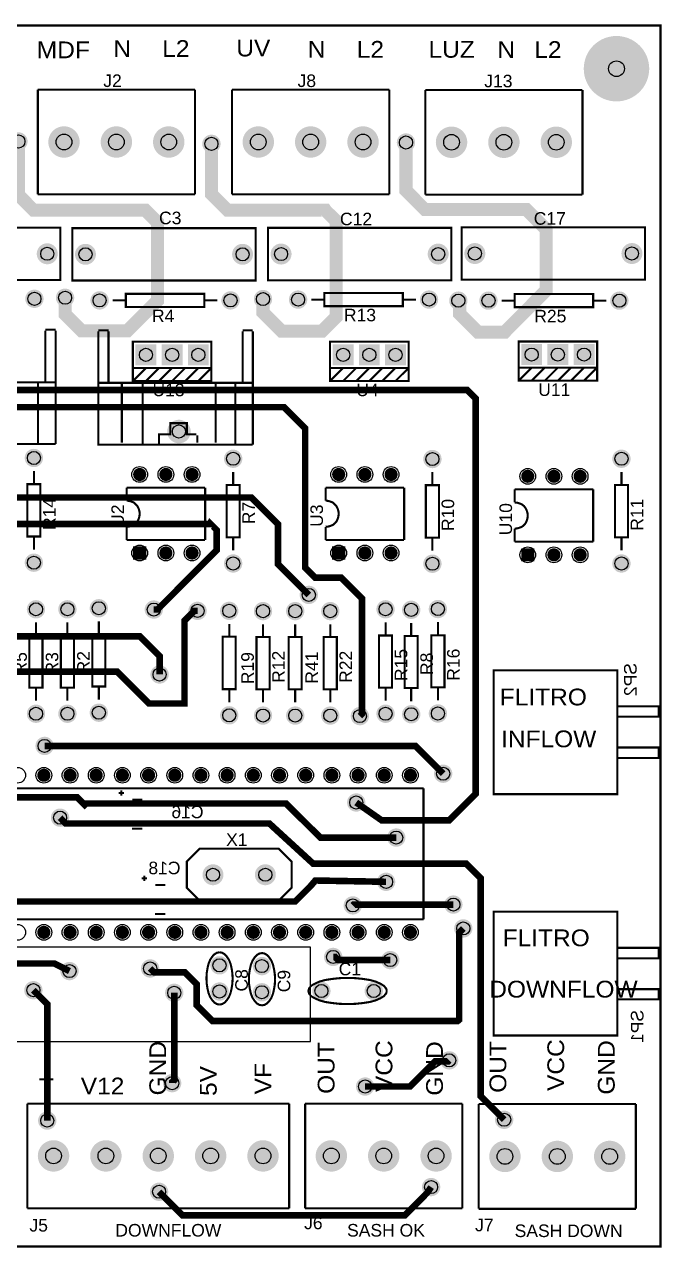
# Model space of a CAD drawing. Extents: x -2.7 to 2.7, y -2.34 to 2.34.
# Drawn here: x 0.267 to 2.7, y -2.336 to 2.336 of the extents above; entities that cross this region are included whole.
import ezdxf

# ---------------------------------------------------------------- set-up
doc = ezdxf.new("R2010")
doc.units = 0
doc.layers.get('0').update_dxf_attribs({"linetype": 'CONTINUOUS'})

# ---------------------------------------------------------------- blocks, each defined once
blk = doc.blocks.new('EPAD')
at = {"const_width": 0.5}
blk.add_lwpolyline([(-0.25, 0, 1), (0.25, 0, 1)], format="xyb", close=True, dxfattribs=at)
blk = doc.blocks.new('RPAD')
blk.add_trace([(-0.5, -0.5), (-0.5, 0.5), (0.5, -0.5), (0.5, 0.5)])

msp = doc.modelspace()

# ---------------------------------------------------------------- linework, layer by layer
for points, const_width in [([(-2.696, -2.332), (2.696, -2.332), (2.696, 2.332), (-2.696, 2.332), (-2.696, -2.332)], 0.008), ([(0.318, 2.087), (0.318, 1.687)], 0.008), ([(0.918, 2.087), (0.318, 2.087)], 0.008), ([(0.918, 2.087), (0.918, 1.687)], 0.008), ([(1.06, 2.087), (1.06, 1.687)], 0.008), ([(1.66, 2.087), (1.06, 2.087)], 0.008), ([(1.66, 2.087), (1.66, 1.687)], 0.008), ([(1.798, 2.086), (1.798, 1.686)], 0.008), ([(2.398, 2.086), (1.798, 2.086)], 0.008), ([(2.398, 2.086), (2.398, 1.686)], 0.008), ([(0.244, 1.889), (0.244, 1.685), (0.301, 1.627), (0.728, 1.627), (0.775, 1.58), (0.775, 1.281), (0.66, 1.166), (0.485, 1.166), (0.422, 1.229), (0.422, 1.292)], 0.05), ([(0.981, 1.88), (0.981, 1.688), (1.042, 1.627), (1.416, 1.627), (1.418, 1.624), (1.457, 1.586), (1.457, 1.218), (1.403, 1.164), (1.25, 1.164), (1.178, 1.236), (1.178, 1.287)], 0.05), ([(1.724, 1.885), (1.724, 1.702), (1.796, 1.629), (2.184, 1.629), (2.259, 1.554), (2.259, 1.32), (2.101, 1.161), (1.999, 1.161), (1.929, 1.231), (1.929, 1.276), (1.924, 1.281)], 0.05), ([(0.318, 1.687), (0.918, 1.687)], 0.008), ([(1.06, 1.687), (1.66, 1.687)], 0.008), ([(1.798, 1.686), (2.398, 1.686)], 0.008), ([(-0.295, 1.36), (0.404, 1.36), (0.404, 1.56), (-0.295, 1.56), (-0.295, 1.36)], 0.008), ([(0.45, 1.358), (1.15, 1.358), (1.15, 1.558), (0.45, 1.558), (0.45, 1.358)], 0.008), ([(1.197, 1.359), (1.897, 1.359), (1.897, 1.559), (1.197, 1.559), (1.197, 1.359)], 0.008), ([(1.937, 1.361), (2.637, 1.361), (2.637, 1.561), (1.937, 1.561), (1.937, 1.361)], 0.008), ([(0.654, 1.257), (0.954, 1.257), (0.954, 1.307), (0.654, 1.307), (0.654, 1.257)], 0.008), ([(1.412, 1.26), (1.712, 1.26), (1.712, 1.31), (1.412, 1.31), (1.412, 1.26)], 0.008), ([(2.139, 1.256), (2.439, 1.256), (2.439, 1.306), (2.139, 1.306), (2.139, 1.256)], 0.008), ([(0.654, 1.282), (0.604, 1.282)], 0.008), ([(1.004, 1.282), (0.954, 1.282)], 0.008), ([(1.412, 1.285), (1.362, 1.285)], 0.008), ([(1.762, 1.285), (1.712, 1.285)], 0.008), ([(2.139, 1.281), (2.089, 1.281)], 0.008), ([(2.489, 1.281), (2.439, 1.281)], 0.008), ([(0.386, 0.733), (-0.203, 0.733), (-0.203, 1.166)], 0.008), ([(0.386, 1.17), (0.347, 1.17)], 0.008), ([(0.347, 1.166), (0.347, 0.969)], 0.008), ([(0.386, 0.733), (0.386, 1.166)], 0.008), ([(0.588, 1.168), (0.549, 1.168)], 0.008), ([(1.139, 0.731), (0.549, 0.731), (0.549, 1.164)], 0.008), ([(0.588, 1.164), (0.588, 0.967)], 0.008), ([(1.139, 1.168), (1.1, 1.168)], 0.008), ([(1.1, 1.164), (1.1, 0.967)], 0.008), ([(1.139, 0.731), (1.139, 1.164)], 0.008), ([(0.681, 1.024), (0.981, 1.024), (0.981, 1.124), (0.681, 1.124), (0.681, 1.024)], 0.008), ([(1.434, 1.024), (1.734, 1.024), (1.734, 1.124), (1.434, 1.124), (1.434, 1.024)], 0.008), ([(2.154, 1.025), (2.454, 1.025), (2.454, 1.125), (2.154, 1.125), (2.154, 1.025)], 0.008), ([(0.981, 1.024), (0.981, 0.974), (0.681, 0.974), (0.681, 1.024)], 0.008), ([(0.731, 1.024), (0.681, 0.974)], 0.008), ([(0.781, 1.024), (0.731, 0.974)], 0.008), ([(0.831, 1.024), (0.781, 0.974)], 0.008), ([(0.881, 1.024), (0.831, 0.974)], 0.008), ([(0.931, 1.024), (0.881, 0.974)], 0.008), ([(0.981, 1.024), (0.931, 0.974)], 0.008), ([(1.734, 1.024), (1.734, 0.974), (1.434, 0.974), (1.434, 1.024)], 0.008), ([(1.484, 1.024), (1.434, 0.974)], 0.008), ([(1.534, 1.024), (1.484, 0.974)], 0.008), ([(1.584, 1.024), (1.534, 0.974)], 0.008), ([(1.634, 1.024), (1.584, 0.974)], 0.008), ([(1.684, 1.024), (1.634, 0.974)], 0.008), ([(1.734, 1.024), (1.684, 0.974)], 0.008), ([(2.454, 1.025), (2.454, 0.975), (2.154, 0.975), (2.154, 1.025)], 0.008), ([(2.204, 1.025), (2.154, 0.975)], 0.008), ([(2.254, 1.025), (2.204, 0.975)], 0.008), ([(2.304, 1.025), (2.254, 0.975)], 0.008), ([(2.354, 1.025), (2.304, 0.975)], 0.008), ([(2.404, 1.025), (2.354, 0.975)], 0.008), ([(2.454, 1.025), (2.404, 0.975)], 0.008), ([(-2.128, 0.801), (-1.399, 0.801), (-1.26, 0.94), (1.957, 0.94), (1.99, 0.907), (1.99, -0.603), (1.889, -0.704), (1.631, -0.704), (1.534, -0.636)], 0.025), ([(0.386, 0.969), (-0.199, 0.969)], 0.008), ([(0.319, 0.736), (0.319, 0.965)], 0.008), ([(1.139, 0.967), (0.553, 0.967)], 0.008), ([(0.639, 0.738), (0.639, 0.967)], 0.008), ([(0.718, 0.734), (0.718, 0.967)], 0.008), ([(0.997, 0.738), (0.997, 0.967)], 0.008), ([(1.072, 0.734), (1.072, 0.963)], 0.008), ([(-2.342, 0.732), (-1.356, 0.732), (-1.233, 0.854), (0.011, 0.854), (0.031, 0.874), (1.258, 0.874), (1.339, 0.793), (1.339, 0.261), (1.377, 0.223), (1.476, 0.223), (1.556, 0.143), (1.556, -0.298), (1.548, -0.306)], 0.025), ([(0.923, 0.77), (0.887, 0.77), (0.887, 0.813), (0.824, 0.813), (0.824, 0.774), (0.824, 0.77), (0.781, 0.77)], 0.008), ([(0.781, 0.774), (0.781, 0.734)], 0.008), ([(0.927, 0.738), (0.927, 0.766)], 0.008), ([(0.303, 0.63), (0.303, 0.58)], 0.008), ([(1.064, 0.627), (1.064, 0.577)], 0.008), ([(1.825, 0.626), (1.825, 0.576)], 0.008), ([(2.547, 0.627), (2.547, 0.577)], 0.008), ([(0.278, 0.38), (0.328, 0.38), (0.328, 0.58), (0.278, 0.58), (0.278, 0.38)], 0.008), ([(0.657, 0.517), (0.657, 0.567)], 0.008), ([(0.657, 0.567), (0.957, 0.567)], 0.008), ([(0.957, 0.367), (0.957, 0.567)], 0.008), ([(1.039, 0.377), (1.089, 0.377), (1.089, 0.577), (1.039, 0.577), (1.039, 0.377)], 0.008), ([(1.417, 0.517), (1.417, 0.567)], 0.008), ([(1.417, 0.567), (1.717, 0.567)], 0.008), ([(1.717, 0.367), (1.717, 0.567)], 0.008), ([(1.8, 0.376), (1.85, 0.376), (1.85, 0.576), (1.8, 0.576), (1.8, 0.376)], 0.008), ([(2.139, 0.51), (2.139, 0.56)], 0.008), ([(2.139, 0.56), (2.439, 0.56)], 0.008), ([(2.439, 0.36), (2.439, 0.56)], 0.008), ([(2.522, 0.377), (2.572, 0.377), (2.572, 0.577), (2.522, 0.577), (2.522, 0.377)], 0.008), ([(-1.835, -0.153), (-1.835, 0.319), (-1.625, 0.529), (1.133, 0.529), (1.235, 0.427), (1.235, 0.275), (1.353, 0.157)], 0.025), ([(0.707, 0.467), (0.706, 0.477), (0.703, 0.487), (0.699, 0.495), (0.693, 0.502), (0.686, 0.509), (0.677, 0.513), (0.667, 0.516), (0.657, 0.517)], 0.008), ([(1.467, 0.467), (1.466, 0.477), (1.463, 0.487), (1.459, 0.495), (1.453, 0.502), (1.446, 0.509), (1.437, 0.513), (1.427, 0.516), (1.417, 0.517)], 0.008), ([(2.189, 0.46), (2.188, 0.47), (2.185, 0.48), (2.181, 0.488), (2.175, 0.496), (2.168, 0.502), (2.159, 0.506), (2.149, 0.509), (2.139, 0.51)], 0.008), ([(0.707, 0.467), (0.706, 0.457), (0.703, 0.447), (0.699, 0.438), (0.693, 0.431), (0.686, 0.425), (0.677, 0.421), (0.667, 0.418), (0.657, 0.417)], 0.008), ([(1.467, 0.467), (1.466, 0.457), (1.463, 0.447), (1.459, 0.438), (1.453, 0.431), (1.446, 0.425), (1.437, 0.421), (1.427, 0.418), (1.417, 0.417)], 0.008), ([(-1.685, 0.277), (-1.685, 0.337), (-1.594, 0.428), (0.975, 0.428), (0.976, 0.43), (1.001, 0.405), (1.001, 0.328), (0.775, 0.101), (0.761, 0.101)], 0.025), ([(0.657, 0.367), (0.657, 0.417)], 0.008), ([(1.417, 0.367), (1.417, 0.417)], 0.008), ([(2.189, 0.46), (2.188, 0.45), (2.185, 0.44), (2.181, 0.431), (2.175, 0.424), (2.168, 0.418), (2.159, 0.414), (2.149, 0.411), (2.139, 0.41)], 0.008), ([(0.303, 0.38), (0.303, 0.33)], 0.008), ([(1.064, 0.377), (1.064, 0.327)], 0.008), ([(1.825, 0.376), (1.825, 0.326)], 0.008), ([(2.139, 0.36), (2.139, 0.41)], 0.008), ([(2.547, 0.377), (2.547, 0.327)], 0.008), ([(0.657, 0.367), (0.957, 0.367)], 0.008), ([(1.417, 0.367), (1.717, 0.367)], 0.008), ([(2.139, 0.36), (2.439, 0.36)], 0.008), ([(0.783, -0.147), (0.783, -0.077), (0.707, -0.001), (-0.415, -0.001), (-0.419, 0.002), (-0.419, 0.169), (-0.339, 0.248), (-0.205, 0.248)], 0.025), ([(0.928, 0.096), (0.916, 0.096), (0.878, 0.058), (0.878, -0.258), (0.743, -0.258), (0.621, -0.136), (-0.468, -0.136), (-0.524, -0.081), (-0.524, 0.166), (-0.544, 0.187), (-0.9, 0.187), (-0.906, 0.192), (-0.903, 0.192)], 0.025), ([(0.311, 0.002), (0.311, 0.052)], 0.008), ([(0.431, 0.002), (0.431, 0.052)], 0.008), ([(0.551, 0.006), (0.551, 0.056)], 0.008), ([(1.049, 0.046), (1.049, -0.003)], 0.008), ([(1.178, 0.045), (1.178, -0.004)], 0.008), ([(1.301, -0.004), (1.301, 0.045)], 0.008), ([(1.435, 0.045), (1.435, -0.004)], 0.008), ([(1.646, 0.052), (1.646, 0.002)], 0.008), ([(1.744, 0.05), (1.744, 0)], 0.008), ([(1.846, 0.053), (1.846, 0.003)], 0.008), ([(0.286, -0.197), (0.336, -0.197), (0.336, 0.002), (0.286, 0.002), (0.286, -0.197)], 0.008), ([(0.406, -0.197), (0.456, -0.197), (0.456, 0.002), (0.406, 0.002), (0.406, -0.197)], 0.008), ([(0.526, -0.193), (0.576, -0.193), (0.576, 0.006), (0.526, 0.006), (0.526, -0.193)], 0.008), ([(1.024, -0.203), (1.074, -0.203), (1.074, -0.003), (1.024, -0.003), (1.024, -0.203)], 0.008), ([(1.153, -0.204), (1.203, -0.204), (1.203, -0.004), (1.153, -0.004), (1.153, -0.204)], 0.008), ([(1.276, -0.204), (1.326, -0.204), (1.326, -0.004), (1.276, -0.004), (1.276, -0.204)], 0.008), ([(1.41, -0.204), (1.46, -0.204), (1.46, -0.004), (1.41, -0.004), (1.41, -0.204)], 0.008), ([(1.621, -0.197), (1.671, -0.197), (1.671, 0.002), (1.621, 0.002), (1.621, -0.197)], 0.008), ([(1.719, -0.199), (1.769, -0.199), (1.769, 0), (1.719, 0), (1.719, -0.199)], 0.008), ([(1.821, -0.196), (1.871, -0.196), (1.871, 0.003), (1.821, 0.003), (1.821, -0.196)], 0.008), ([(2.059, -0.604), (2.531, -0.604), (2.531, -0.131), (2.059, -0.131), (2.059, -0.604)], 0.008), ([(0.311, -0.247), (0.311, -0.197)], 0.008), ([(0.431, -0.247), (0.431, -0.197)], 0.008), ([(0.551, -0.243), (0.551, -0.193)], 0.008), ([(1.049, -0.203), (1.049, -0.253)], 0.008), ([(1.178, -0.204), (1.178, -0.254)], 0.008), ([(1.301, -0.254), (1.301, -0.204)], 0.008), ([(1.435, -0.204), (1.435, -0.254)], 0.008), ([(1.646, -0.197), (1.646, -0.247)], 0.008), ([(1.744, -0.199), (1.744, -0.249)], 0.008), ([(1.846, -0.196), (1.846, -0.246)], 0.008), ([(2.531, -0.308), (2.689, -0.308), (2.689, -0.269), (2.531, -0.269), (2.531, -0.308)], 0.008), ([(0.344, -0.42), (1.76, -0.42), (1.866, -0.526)], 0.025), ([(2.531, -0.466), (2.689, -0.466), (2.689, -0.426), (2.531, -0.426), (2.531, -0.466)], 0.008), ([(0.439, -1.28), (0.381, -1.251), (-0.231, -1.251), (-0.285, -1.197), (-0.285, -1.049), (-0.399, -0.935), (-0.807, -0.935), (-0.819, -0.947), (-0.819, -0.628), (-0.844, -0.603), (-0.949, -0.603), (-0.956, -0.61)], 0.025), ([(-0.208, -0.582), (1.791, -0.582)], 0.008), ([(1.687, -0.77), (1.397, -0.77), (1.266, -0.64), (0.502, -0.64), (0.497, -0.645), (0.468, -0.616), (0.152, -0.616), (0.152, -0.669), (-0.136, -0.958)], 0.025), ([(0.647, -0.6), (0.627, -0.6)], 0.008), ([(0.637, -0.61), (0.637, -0.59)], 0.008), ([(1.791, -0.582), (1.791, -1.082)], 0.008), ([(0.717, -0.625), (0.679, -0.625)], 0.008), ([(2.099, -1.848), (2.009, -1.758), (2.009, -0.925), (1.954, -0.87), (1.37, -0.87), (1.202, -0.716), (0.424, -0.716), (0.403, -0.694)], 0.025), ([(0.717, -0.736), (0.678, -0.736)], 0.008), ([(0.937, -0.812), (1.237, -0.812), (1.287, -0.862), (1.287, -0.962), (1.237, -1.012), (0.937, -1.012), (0.887, -0.962), (0.887, -0.862), (0.937, -0.812)], 0.008), ([(1.648, -0.939), (1.378, -0.934), (1.359, -0.956), (1.301, -1.014), (0.049, -1.014), (0.023, -0.987), (0.023, -0.952), (0.018, -0.948)], 0.025), ([(0.735, -0.926), (0.715, -0.926)], 0.008), ([(0.725, -0.936), (0.725, -0.916)], 0.008), ([(0.805, -0.951), (0.767, -0.951)], 0.008), ([(1.905, -1.026), (1.524, -1.026), (1.521, -1.029)], 0.025), ([(0.805, -1.062), (0.766, -1.062)], 0.008), ([(2.059, -1.526), (2.531, -1.526), (2.531, -1.053), (2.059, -1.053), (2.059, -1.526)], 0.008), ([(-0.208, -1.082), (1.791, -1.082)], 0.008), ([(0.747, -1.27), (0.762, -1.285), (0.88, -1.285), (0.925, -1.33), (0.925, -1.411), (0.985, -1.471), (1.921, -1.471), (1.927, -1.466), (1.927, -1.133), (1.943, -1.117)], 0.025), ([(1.012, -1.208), (1.002, -1.21), (0.992, -1.216), (0.984, -1.225), (0.976, -1.237), (0.97, -1.252), (0.966, -1.269), (0.963, -1.288), (0.962, -1.308)], 0.008), ([(1.012, -1.208), (1.022, -1.21), (1.032, -1.216), (1.04, -1.225), (1.048, -1.237), (1.054, -1.252), (1.058, -1.269), (1.061, -1.288), (1.062, -1.308)], 0.008), ([(1.174, -1.211), (1.164, -1.213), (1.154, -1.219), (1.146, -1.228), (1.138, -1.24), (1.132, -1.255), (1.128, -1.272), (1.125, -1.291), (1.124, -1.311)], 0.008), ([(1.174, -1.211), (1.184, -1.213), (1.194, -1.219), (1.202, -1.228), (1.21, -1.24), (1.216, -1.255), (1.22, -1.272), (1.223, -1.291), (1.224, -1.311)], 0.008), ([(1.664, -1.238), (1.465, -1.238), (1.454, -1.226), (1.446, -1.226)], 0.025), ([(2.531, -1.231), (2.689, -1.231), (2.689, -1.191), (2.531, -1.191), (2.531, -1.231)], 0.008), ([(1.012, -1.408), (1.002, -1.406), (0.992, -1.4), (0.984, -1.391), (0.976, -1.379), (0.97, -1.364), (0.966, -1.347), (0.963, -1.328), (0.962, -1.308)], 0.008), ([(1.012, -1.408), (1.022, -1.406), (1.032, -1.4), (1.04, -1.391), (1.048, -1.379), (1.054, -1.364), (1.058, -1.347), (1.061, -1.328), (1.062, -1.308)], 0.008), ([(1.174, -1.411), (1.164, -1.409), (1.154, -1.403), (1.146, -1.394), (1.138, -1.382), (1.132, -1.367), (1.128, -1.35), (1.125, -1.331), (1.124, -1.311)], 0.008), ([(1.174, -1.411), (1.184, -1.409), (1.194, -1.403), (1.202, -1.394), (1.21, -1.382), (1.216, -1.367), (1.22, -1.35), (1.223, -1.331), (1.224, -1.311)], 0.008), ([(1.351, -1.356), (1.354, -1.346), (1.362, -1.336), (1.376, -1.328), (1.394, -1.32), (1.416, -1.314), (1.442, -1.31), (1.47, -1.307), (1.501, -1.306)], 0.008), ([(1.651, -1.356), (1.648, -1.346), (1.639, -1.336), (1.626, -1.328), (1.608, -1.32), (1.586, -1.314), (1.56, -1.31), (1.532, -1.307), (1.501, -1.306)], 0.008), ([(0.354, -1.851), (0.354, -1.406), (0.301, -1.353)], 0.025), ([(0.839, -1.363), (0.839, -1.697), (0.831, -1.704), (0.831, -1.708)], 0.025), ([(1.351, -1.356), (1.354, -1.366), (1.362, -1.376), (1.376, -1.384), (1.394, -1.392), (1.416, -1.398), (1.442, -1.402), (1.47, -1.405), (1.501, -1.406)], 0.008), ([(1.651, -1.356), (1.648, -1.366), (1.639, -1.376), (1.626, -1.384), (1.608, -1.392), (1.586, -1.398), (1.56, -1.402), (1.532, -1.405), (1.501, -1.406)], 0.008), ([(2.531, -1.388), (2.689, -1.388), (2.689, -1.349), (2.531, -1.349), (2.531, -1.388)], 0.008), ([(1.568, -1.721), (1.739, -1.721), (1.835, -1.625), (1.885, -1.625), (1.889, -1.621)], 0.025), ([(0.278, -1.786), (0.278, -2.186)], 0.008), ([(1.278, -1.786), (0.278, -1.786)], 0.008), ([(1.278, -1.786), (1.278, -2.186)], 0.008), ([(1.339, -1.786), (1.339, -2.186)], 0.008), ([(1.939, -1.786), (1.339, -1.786)], 0.008), ([(1.939, -1.786), (1.939, -2.186)], 0.008), ([(2.002, -1.788), (2.002, -2.188)], 0.008), ([(2.602, -1.788), (2.002, -1.788)], 0.008), ([(2.602, -1.788), (2.602, -2.188)], 0.008), ([(0.781, -2.123), (0.871, -2.213), (1.72, -2.213), (1.806, -2.126), (1.82, -2.105)], 0.025), ([(0.278, -2.186), (1.278, -2.186)], 0.008), ([(1.339, -2.186), (1.939, -2.186)], 0.008), ([(2.002, -2.188), (2.602, -2.188)], 0.008)]:
    msp.add_lwpolyline(points, dxfattribs=dict(const_width=const_width))
msp.add_lwpolyline([(-0.481, -1.549), (1.359, -1.549), (1.359, -1.188), (-0.481, -1.188), (-0.481, -1.549)])
for centre, radius in [((2.528, 2.167), 0.03), ((0.418, 1.887), 0.03), ((0.618, 1.887), 0.03), ((0.818, 1.887), 0.03), ((1.16, 1.887), 0.03), ((1.36, 1.887), 0.03), ((1.56, 1.887), 0.03), ((1.898, 1.886), 0.03), ((2.098, 1.886), 0.03), ((2.298, 1.886), 0.03), ((0.244, 1.889), 0.025), ((0.981, 1.88), 0.025), ((1.724, 1.885), 0.025), ((0.354, 1.46), 0.025), ((0.5, 1.458), 0.025), ((1.1, 1.458), 0.025), ((1.247, 1.459), 0.025), ((1.847, 1.459), 0.025), ((1.987, 1.461), 0.025), ((2.587, 1.461), 0.025), ((0.305, 1.288), 0.025), ((0.422, 1.292), 0.025), ((1.178, 1.287), 0.025), ((1.312, 1.285), 0.025), ((1.812, 1.285), 0.025), ((0.554, 1.282), 0.025), ((1.054, 1.282), 0.025), ((1.924, 1.281), 0.025), ((2.039, 1.281), 0.025), ((2.539, 1.281), 0.025), ((0.731, 1.074), 0.025), ((0.831, 1.074), 0.025), ((0.931, 1.074), 0.025), ((1.484, 1.074), 0.025), ((1.584, 1.074), 0.025), ((1.684, 1.074), 0.025), ((2.204, 1.075), 0.025), ((2.304, 1.075), 0.025), ((2.404, 1.075), 0.025), ((0.857, 0.781), 0.025), ((0.303, 0.68), 0.025), ((1.064, 0.677), 0.025), ((1.825, 0.676), 0.025), ((2.547, 0.677), 0.025), ((0.707, 0.617), 0.03), ((0.807, 0.617), 0.03), ((0.907, 0.617), 0.03), ((1.467, 0.617), 0.03), ((1.567, 0.617), 0.03), ((1.667, 0.617), 0.03), ((2.189, 0.61), 0.03), ((2.289, 0.61), 0.03), ((2.389, 0.61), 0.03), ((0.707, 0.317), 0.03), ((0.807, 0.317), 0.03), ((0.907, 0.317), 0.03), ((1.467, 0.317), 0.03), ((1.567, 0.317), 0.03), ((1.667, 0.317), 0.03), ((2.189, 0.31), 0.03), ((2.289, 0.31), 0.03), ((2.389, 0.31), 0.03), ((0.303, 0.28), 0.025), ((1.064, 0.277), 0.025), ((1.825, 0.276), 0.025), ((2.547, 0.277), 0.025), ((1.353, 0.157), 0.025), ((0.311, 0.102), 0.025), ((0.431, 0.102), 0.025), ((0.551, 0.106), 0.025), ((0.761, 0.101), 0.025), ((0.928, 0.096), 0.025), ((1.049, 0.096), 0.025), ((1.178, 0.095), 0.025), ((1.301, 0.095), 0.025), ((1.435, 0.095), 0.025), ((1.646, 0.102), 0.025), ((1.744, 0.1), 0.025), ((1.846, 0.103), 0.025), ((0.783, -0.147), 0.025), ((0.311, -0.297), 0.025), ((0.431, -0.297), 0.025), ((0.551, -0.293), 0.025), ((1.049, -0.303), 0.025), ((1.178, -0.304), 0.025), ((1.301, -0.304), 0.025), ((1.435, -0.304), 0.025), ((1.646, -0.297), 0.025), ((1.744, -0.299), 0.025), ((1.846, -0.296), 0.025), ((1.548, -0.306), 0.025), ((0.344, -0.42), 0.025), ((0.241, -0.532), 0.03), ((0.341, -0.532), 0.03), ((0.441, -0.532), 0.03), ((0.541, -0.532), 0.03), ((0.641, -0.532), 0.03), ((0.741, -0.532), 0.03), ((0.841, -0.532), 0.03), ((0.941, -0.532), 0.03), ((1.041, -0.532), 0.03), ((1.141, -0.532), 0.03), ((1.241, -0.532), 0.03), ((1.341, -0.532), 0.03), ((1.441, -0.532), 0.03), ((1.541, -0.532), 0.03), ((1.641, -0.532), 0.03), ((1.741, -0.532), 0.03), ((1.866, -0.526), 0.025), ((1.534, -0.636), 0.025), ((0.403, -0.694), 0.025), ((1.687, -0.77), 0.025), ((0.987, -0.912), 0.025), ((1.187, -0.912), 0.025), ((1.648, -0.939), 0.025), ((1.521, -1.029), 0.025), ((1.905, -1.026), 0.025), ((0.241, -1.132), 0.03), ((0.341, -1.132), 0.03), ((0.441, -1.132), 0.03), ((0.541, -1.132), 0.03), ((0.641, -1.132), 0.03), ((0.741, -1.132), 0.03), ((0.841, -1.132), 0.03), ((0.941, -1.132), 0.03), ((1.041, -1.132), 0.03), ((1.141, -1.132), 0.03), ((1.241, -1.132), 0.03), ((1.341, -1.132), 0.03), ((1.441, -1.132), 0.03), ((1.541, -1.132), 0.03), ((1.641, -1.132), 0.03), ((1.741, -1.132), 0.03), ((1.943, -1.117), 0.025), ((1.446, -1.226), 0.025), ((1.664, -1.238), 0.025), ((0.439, -1.28), 0.025), ((0.747, -1.27), 0.025), ((1.012, -1.258), 0.025), ((1.174, -1.261), 0.025), ((0.301, -1.353), 0.025), ((0.839, -1.363), 0.025), ((1.012, -1.358), 0.025), ((1.174, -1.361), 0.025), ((1.401, -1.356), 0.025), ((1.601, -1.356), 0.025), ((1.889, -1.621), 0.025), ((0.831, -1.708), 0.025), ((1.568, -1.721), 0.025), ((0.354, -1.851), 0.025), ((2.099, -1.848), 0.025), ((0.378, -1.986), 0.03), ((0.578, -1.986), 0.03), ((0.778, -1.986), 0.03), ((0.978, -1.986), 0.03), ((1.178, -1.986), 0.03), ((1.439, -1.986), 0.03), ((1.639, -1.986), 0.03), ((1.839, -1.986), 0.03), ((2.102, -1.988), 0.03), ((2.302, -1.988), 0.03), ((2.502, -1.988), 0.03), ((0.781, -2.123), 0.025), ((1.82, -2.105), 0.025)]:
    msp.add_circle(centre, radius)

# ---------------------------------------------------------------- block references
for name, p, xscale, yscale in [('EPAD', (2.528, 2.167), 0.25, 0.25), ('EPAD', (0.244, 1.889), 0.07, 0.07), ('EPAD', (0.418, 1.887), 0.12, 0.12), ('EPAD', (0.618, 1.887), 0.12, 0.12), ('EPAD', (0.818, 1.887), 0.12, 0.12), ('EPAD', (1.16, 1.887), 0.12, 0.12), ('EPAD', (1.36, 1.887), 0.12, 0.12), ('EPAD', (1.56, 1.887), 0.12, 0.12), ('EPAD', (1.724, 1.885), 0.07, 0.07), ('EPAD', (1.898, 1.886), 0.12, 0.12), ('EPAD', (2.098, 1.886), 0.12, 0.12), ('EPAD', (2.298, 1.886), 0.12, 0.12), ('EPAD', (0.981, 1.88), 0.07, 0.07), ('EPAD', (0.354, 1.46), 0.08, 0.08), ('EPAD', (0.5, 1.458), 0.08, 0.08), ('EPAD', (1.1, 1.458), 0.08, 0.08), ('EPAD', (1.247, 1.459), 0.08, 0.08), ('EPAD', (1.847, 1.459), 0.08, 0.08), ('EPAD', (1.987, 1.461), 0.08, 0.08), ('EPAD', (2.587, 1.461), 0.08, 0.08), ('EPAD', (0.305, 1.288), 0.07, 0.07), ('EPAD', (0.422, 1.292), 0.07, 0.07), ('EPAD', (0.554, 1.282), 0.07, 0.07), ('EPAD', (1.054, 1.282), 0.07, 0.07), ('EPAD', (1.178, 1.287), 0.07, 0.07), ('EPAD', (1.312, 1.285), 0.07, 0.07), ('EPAD', (1.812, 1.285), 0.07, 0.07), ('EPAD', (1.924, 1.281), 0.07, 0.07), ('EPAD', (2.039, 1.281), 0.07, 0.07), ('EPAD', (2.539, 1.281), 0.07, 0.07), ('EPAD', (0.857, 0.781), 0.09, 0.09), ('EPAD', (0.303, 0.68), 0.07, 0.07), ('EPAD', (1.064, 0.677), 0.07, 0.07), ('EPAD', (1.825, 0.676), 0.07, 0.07), ('EPAD', (2.547, 0.677), 0.07, 0.07), ('EPAD', (0.707, 0.617), 0.05, 0.05), ('EPAD', (0.807, 0.617), 0.05, 0.05), ('EPAD', (0.907, 0.617), 0.05, 0.05), ('EPAD', (1.467, 0.617), 0.05, 0.05), ('EPAD', (1.567, 0.617), 0.05, 0.05), ('EPAD', (1.667, 0.617), 0.05, 0.05), ('EPAD', (2.189, 0.61), 0.05, 0.05), ('EPAD', (2.289, 0.61), 0.05, 0.05), ('EPAD', (2.389, 0.61), 0.05, 0.05), ('RPAD', (0.707, 0.317), 0.05, 0.05), ('EPAD', (0.807, 0.317), 0.05, 0.05), ('EPAD', (0.907, 0.317), 0.05, 0.05), ('RPAD', (1.467, 0.317), 0.05, 0.05), ('EPAD', (1.567, 0.317), 0.05, 0.05), ('EPAD', (1.667, 0.317), 0.05, 0.05), ('RPAD', (2.189, 0.31), 0.05, 0.05), ('EPAD', (2.289, 0.31), 0.05, 0.05), ('EPAD', (2.389, 0.31), 0.05, 0.05), ('EPAD', (0.303, 0.28), 0.07, 0.07), ('EPAD', (1.064, 0.277), 0.07, 0.07), ('EPAD', (1.825, 0.276), 0.07, 0.07), ('EPAD', (2.547, 0.277), 0.07, 0.07), ('EPAD', (1.353, 0.157), 0.07, 0.07), ('EPAD', (0.551, 0.106), 0.07, 0.07), ('EPAD', (0.311, 0.102), 0.07, 0.07), ('EPAD', (0.431, 0.102), 0.07, 0.07), ('EPAD', (0.761, 0.101), 0.07, 0.07), ('EPAD', (0.928, 0.096), 0.07, 0.07), ('EPAD', (1.049, 0.096), 0.07, 0.07), ('EPAD', (1.178, 0.095), 0.07, 0.07), ('EPAD', (1.301, 0.095), 0.07, 0.07), ('EPAD', (1.435, 0.095), 0.07, 0.07), ('EPAD', (1.646, 0.102), 0.07, 0.07), ('EPAD', (1.744, 0.1), 0.07, 0.07), ('EPAD', (1.846, 0.103), 0.07, 0.07), ('EPAD', (0.783, -0.147), 0.07, 0.07), ('EPAD', (0.311, -0.297), 0.07, 0.07), ('EPAD', (0.431, -0.297), 0.07, 0.07), ('EPAD', (0.551, -0.293), 0.07, 0.07), ('EPAD', (1.049, -0.303), 0.07, 0.07), ('EPAD', (1.178, -0.304), 0.07, 0.07), ('EPAD', (1.301, -0.304), 0.07, 0.07), ('EPAD', (1.435, -0.304), 0.07, 0.07), ('EPAD', (1.548, -0.306), 0.07, 0.07), ('EPAD', (1.646, -0.297), 0.07, 0.07), ('EPAD', (1.744, -0.299), 0.07, 0.07), ('EPAD', (1.846, -0.296), 0.07, 0.07), ('EPAD', (0.344, -0.42), 0.07, 0.07), ('EPAD', (0.341, -0.532), 0.05, 0.05), ('EPAD', (0.441, -0.532), 0.05, 0.05), ('EPAD', (0.541, -0.532), 0.05, 0.05), ('EPAD', (0.641, -0.532), 0.05, 0.05), ('EPAD', (0.741, -0.532), 0.05, 0.05), ('EPAD', (0.841, -0.532), 0.05, 0.05), ('EPAD', (0.941, -0.532), 0.05, 0.05), ('EPAD', (1.041, -0.532), 0.05, 0.05), ('EPAD', (1.141, -0.532), 0.05, 0.05), ('EPAD', (1.241, -0.532), 0.05, 0.05), ('EPAD', (1.341, -0.532), 0.05, 0.05), ('EPAD', (1.441, -0.532), 0.05, 0.05), ('EPAD', (1.541, -0.532), 0.05, 0.05), ('EPAD', (1.641, -0.532), 0.05, 0.05), ('EPAD', (1.741, -0.532), 0.05, 0.05), ('EPAD', (1.866, -0.526), 0.07, 0.07), ('EPAD', (1.534, -0.636), 0.07, 0.07), ('EPAD', (0.403, -0.694), 0.07, 0.07), ('EPAD', (1.687, -0.77), 0.07, 0.07), ('EPAD', (0.987, -0.912), 0.08, 0.08), ('EPAD', (1.187, -0.912), 0.08, 0.08), ('EPAD', (1.648, -0.939), 0.07, 0.07), ('EPAD', (1.521, -1.029), 0.07, 0.07), ('EPAD', (1.905, -1.026), 0.07, 0.07), ('EPAD', (0.341, -1.132), 0.05, 0.05), ('EPAD', (0.441, -1.132), 0.05, 0.05), ('EPAD', (0.541, -1.132), 0.05, 0.05), ('EPAD', (0.641, -1.132), 0.05, 0.05), ('EPAD', (0.741, -1.132), 0.05, 0.05), ('EPAD', (0.841, -1.132), 0.05, 0.05), ('EPAD', (0.941, -1.132), 0.05, 0.05), ('EPAD', (1.041, -1.132), 0.05, 0.05), ('EPAD', (1.141, -1.132), 0.05, 0.05), ('EPAD', (1.241, -1.132), 0.05, 0.05), ('EPAD', (1.341, -1.132), 0.05, 0.05), ('EPAD', (1.441, -1.132), 0.05, 0.05), ('EPAD', (1.541, -1.132), 0.05, 0.05), ('EPAD', (1.641, -1.132), 0.05, 0.05), ('EPAD', (1.741, -1.132), 0.05, 0.05), ('EPAD', (1.943, -1.117), 0.07, 0.07), ('EPAD', (1.446, -1.226), 0.07, 0.07), ('EPAD', (1.664, -1.238), 0.07, 0.07), ('EPAD', (0.439, -1.28), 0.07, 0.07), ('EPAD', (0.747, -1.27), 0.07, 0.07), ('EPAD', (1.012, -1.258), 0.07, 0.07), ('EPAD', (1.174, -1.261), 0.07, 0.07), ('EPAD', (0.301, -1.353), 0.07, 0.07), ('EPAD', (0.839, -1.363), 0.07, 0.07), ('EPAD', (1.012, -1.358), 0.07, 0.07), ('EPAD', (1.174, -1.361), 0.07, 0.07), ('EPAD', (1.401, -1.356), 0.07, 0.07), ('EPAD', (1.601, -1.356), 0.07, 0.07), ('EPAD', (1.889, -1.621), 0.07, 0.07), ('EPAD', (0.831, -1.708), 0.07, 0.07), ('EPAD', (1.568, -1.721), 0.07, 0.07), ('EPAD', (0.354, -1.851), 0.07, 0.07), ('EPAD', (2.099, -1.848), 0.07, 0.07), ('EPAD', (0.378, -1.986), 0.12, 0.12), ('EPAD', (0.578, -1.986), 0.12, 0.12), ('EPAD', (0.778, -1.986), 0.12, 0.12), ('EPAD', (0.978, -1.986), 0.12, 0.12), ('EPAD', (1.178, -1.986), 0.12, 0.12), ('EPAD', (1.439, -1.986), 0.12, 0.12), ('EPAD', (1.639, -1.986), 0.12, 0.12), ('EPAD', (1.839, -1.986), 0.12, 0.12), ('EPAD', (2.102, -1.988), 0.12, 0.12), ('EPAD', (2.302, -1.988), 0.12, 0.12), ('EPAD', (2.502, -1.988), 0.12, 0.12), ('EPAD', (0.781, -2.123), 0.07, 0.07), ('EPAD', (1.82, -2.105), 0.07, 0.07)]:
    msp.add_blockref(name, p, dxfattribs=dict(xscale=xscale, yscale=yscale))
at = {"xscale": 0.08, "yscale": 0.08, "rotation": 180}
for p in [(0.731, 1.074), (0.831, 1.074), (0.931, 1.074), (1.484, 1.074), (1.584, 1.074), (1.684, 1.074), (2.204, 1.075), (2.304, 1.075), (2.404, 1.075)]:
    msp.add_blockref('RPAD', p, dxfattribs=at)

# ---------------------------------------------------------------- texts
at = {"layer": '12632256'}
for s, height, width, p in [('MDF', 0.064, 1.09375, (0.314, 2.207)), ('N', 0.064, 1.09375, (0.606, 2.212)), ('L2', 0.064, 1.09375, (0.793, 2.212)), ('UV', 0.064, 1.09375, (1.076, 2.214)), ('N', 0.064, 1.09375, (1.349, 2.209)), ('L2', 0.064, 1.09375, (1.536, 2.209)), ('LUZ', 0.064, 1.09375, (1.81, 2.209)), ('N', 0.064, 1.09375, (2.073, 2.208)), ('L2', 0.064, 1.09375, (2.214, 2.208)), ('J2', 0.048, 1.041667, (0.568, 2.097)), ('J8', 0.048, 1.041667, (1.31, 2.097)), ('J13', 0.048, 1.041667, (2.023, 2.096)), ('C3', 0.048, 1.041667, (0.781, 1.573)), ('C12', 0.048, 1.041667, (1.472, 1.569)), ('C17', 0.048, 1.041667, (2.212, 1.571)), ('R4', 0.048, 1.041667, (0.754, 1.199)), ('R13', 0.048, 1.041667, (1.487, 1.202)), ('R25', 0.048, 1.041667, (2.214, 1.198)), ('U13', 0.048, 1.041667, (0.756, 0.916)), ('U4', 0.048, 1.041667, (1.534, 0.916)), ('U11', 0.048, 1.041667, (2.229, 0.917)), ('FLITRO', 0.064, 1.09375, (2.082, -0.265)), ('INFLOW', 0.064, 1.09375, (2.087, -0.425)), ('X1', 0.048, 1.041667, (1.037, -0.802)), ('FLITRO', 0.064, 1.09375, (2.093, -1.185)), ('C1', 0.048, 1.041667, (1.467, -1.296)), ('DOWNFLOW', 0.064, 1.09375, (2.042, -1.381)), ('T', 0.064, 1.09375, (0.322, -1.754)), ('V12', 0.064, 1.09375, (0.482, -1.751)), ('J5', 0.048, 1.041667, (0.286, -2.275)), ('J6', 0.048, 1.041667, (1.335, -2.266)), ('J7', 0.048, 1.041667, (1.988, -2.274)), ('DOWNFLOW', 0.048, 1.041667, (0.614, -2.294)), ('SASH OK', 0.048, 1.041667, (1.499, -2.294)), ('SASH DOWN', 0.048, 1.041667, (2.139, -2.296))]:
    msp.add_text(s, height=height, dxfattribs=dict(at, width=width)).set_placement(p)
for s, height, width, p in [('R14', 0.048, 1.041667, (0.386, 0.405)), ('R10', 0.048, 1.041667, (1.908, 0.401)), ('R11', 0.048, 1.041667, (2.63, 0.402)), ('U2', 0.048, 1.041667, (0.647, 0.417)), ('R7', 0.048, 1.041667, (1.147, 0.427)), ('U3', 0.048, 1.041667, (1.407, 0.417)), ('U10', 0.048, 1.041667, (2.129, 0.385)), ('R5', 0.048, 1.041667, (0.276, -0.147)), ('R3', 0.048, 1.041667, (0.396, -0.147)), ('R2', 0.048, 1.041667, (0.516, -0.143)), ('R19', 0.048, 1.041667, (1.143, -0.184)), ('R12', 0.048, 1.041667, (1.261, -0.179)), ('R41', 0.048, 1.041667, (1.388, -0.182)), ('R22', 0.048, 1.041667, (1.518, -0.179)), ('R15', 0.048, 1.041667, (1.729, -0.172)), ('R8', 0.048, 1.041667, (1.827, -0.149)), ('R16', 0.048, 1.041667, (1.929, -0.171)), ('C8', 0.048, 1.041667, (1.12, -1.358)), ('C9', 0.048, 1.041667, (1.282, -1.361)), ('GND', 0.064, 1.09375, (0.808, -1.755)), ('OUT', 0.064, 1.09375, (1.451, -1.749)), ('VCC', 0.064, 1.09375, (1.672, -1.742)), ('GND', 0.064, 1.09375, (1.865, -1.756)), ('OUT', 0.064, 1.09375, (2.107, -1.745)), ('VCC', 0.064, 1.09375, (2.328, -1.738)), ('GND', 0.064, 1.09375, (2.521, -1.752)), ('VF', 0.064, 1.09375, (1.21, -1.751)), ('5V', 0.064, 1.09375, (1.001, -1.757))]:
    msp.add_text(s, height=height, rotation=90, dxfattribs=dict(at, width=width)).set_placement(p)
at = {"layer": '12632256', "text_generation_flag": 2, "width": 1.041667}
for s, p in [('SP2', (2.605, -0.103)), ('SP1', (2.631, -1.428))]:
    msp.add_text(s, height=0.048, rotation=90, dxfattribs=at).set_placement(p)
for s, p in [('C16', (0.951, -0.696)), ('C18', (0.863, -0.91))]:
    msp.add_text(s, height=0.048, dxfattribs=at).set_placement(p)

doc.saveas('drawing.dxf')
